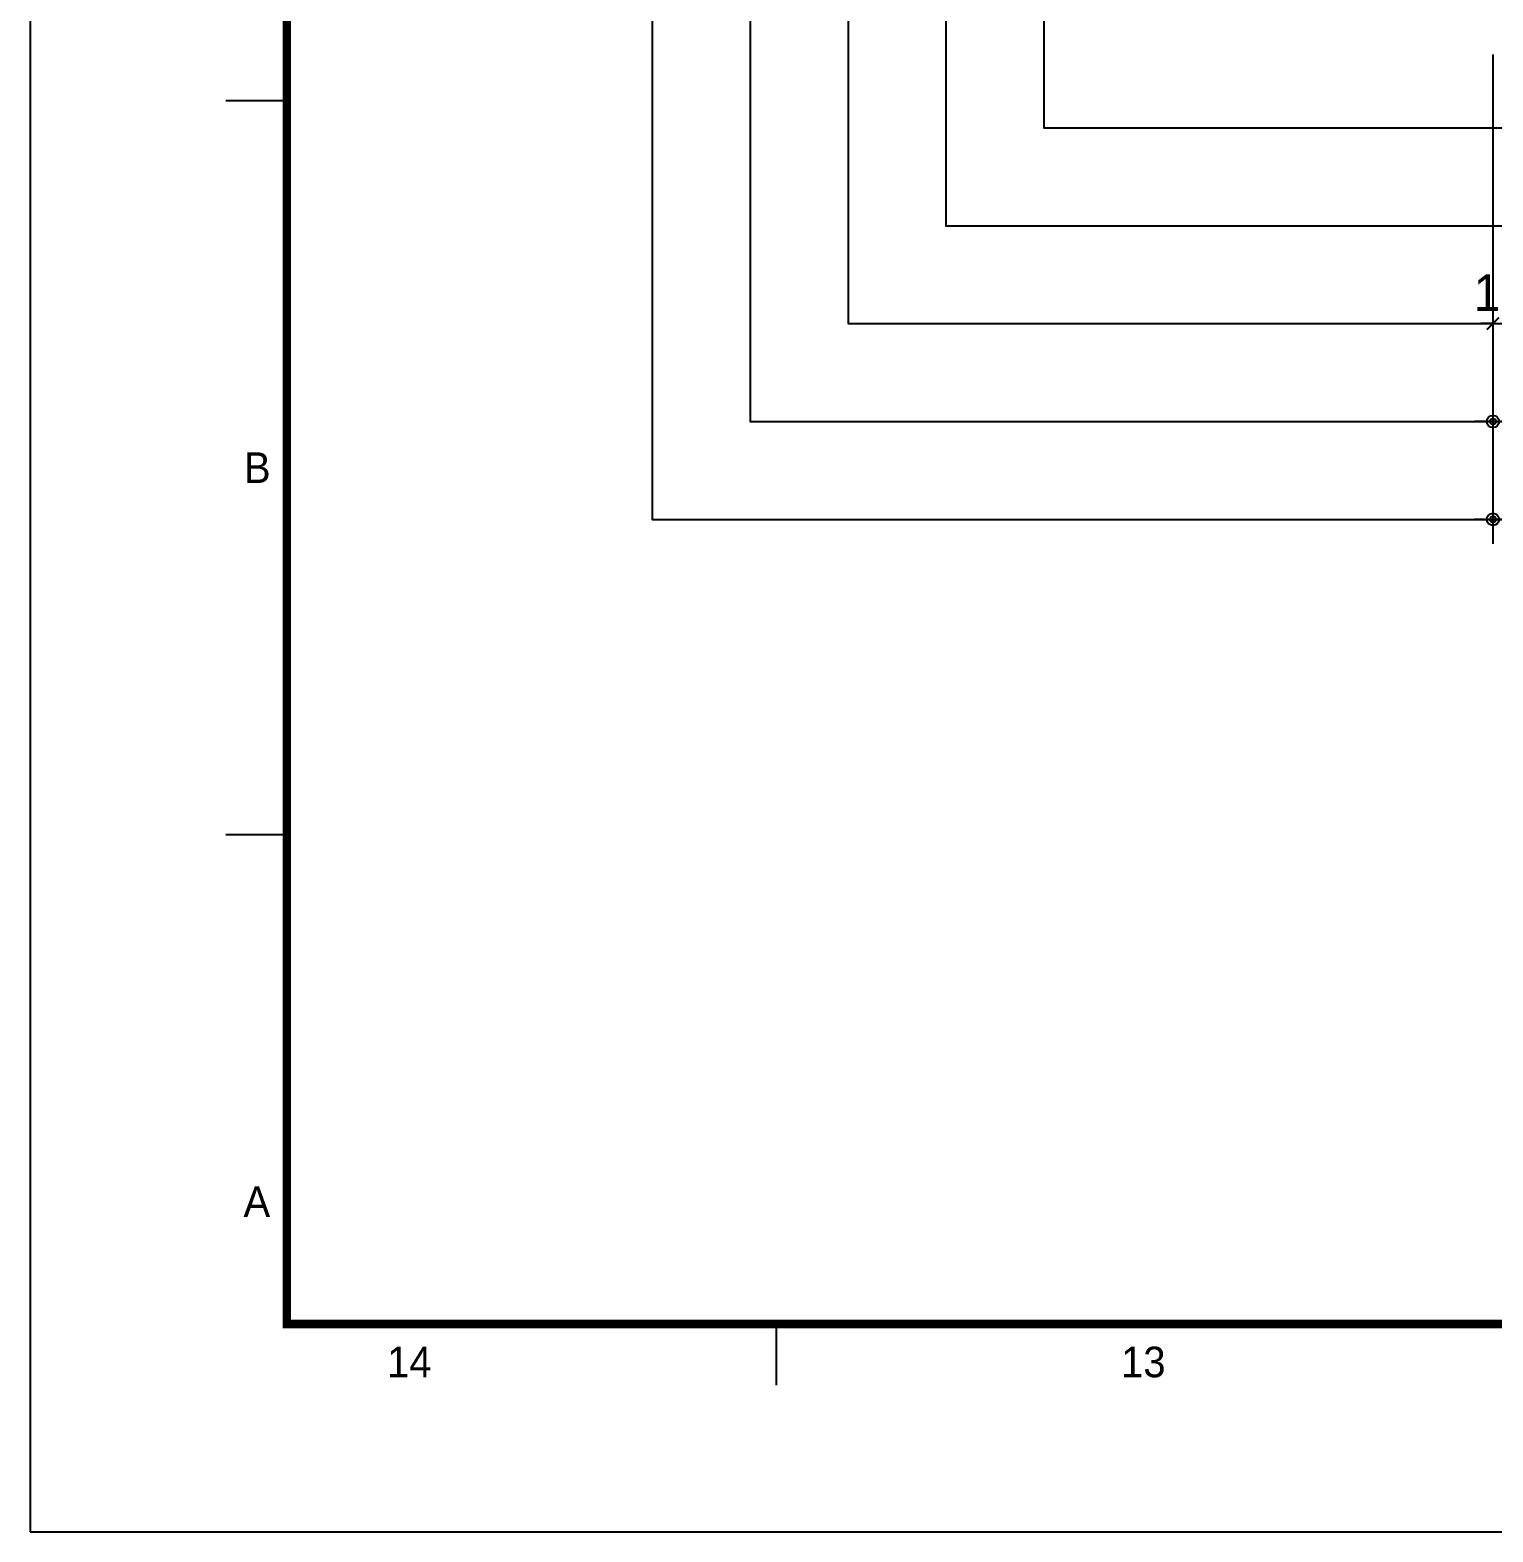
# Model space of a CAD drawing. Header units: millimetres. Extents: x -24416 to 92204, y -190080 to 23760.
# Drawn here: x 50154 to 54937, y -71280 to -66369 of the extents above; entities that cross this region are included whole.
import ezdxf
from ezdxf.enums import TextEntityAlignment as Align

# ---------------------------------------------------------------- set-up
doc = ezdxf.new("R2010")
doc.units = ezdxf.units.MM
doc.header["$LTSCALE"] = 50
doc.linetypes.add('AUDIT_D_220706163347-0', pattern=[0])
doc.layers.get('defpoints').update_dxf_attribs({"color": 139})
for name, color, linetype in [('AA-BORD-FORM', 7, 'Continuous'), ('AA-BORD-TEXT', 3, 'Continuous'), ('AA-XXXX-DIMS', 7, 'Continuous'), ('DIM', 7, 'AUDIT_D_220706163347-0')]:
    doc.layers.add(name, color=color, linetype=linetype)
doc.styles.add('HAUD01', font='Dotum.ttf')
doc.styles.add('맑은고딕', font='malgun.ttf', dxfattribs={"width": 0.9})
doc.dimstyles.new('DIM_40', dxfattribs={"dimscale": 40, "dimtxt": 3, "dimasz": 1, "dimexe": 2, "dimexo": 2, "dimgap": 1, "dimtad": 1, "dimdec": 0, "dimzin": 0, "dimdsep": 46, "dimtxsty": '맑은고딕', "dimblk1": 'DIMDOT', "dimblk2": 'DIMDOT', "dimsah": 1, "dimcen": 0.09, "dimdle": 2, "dimclrd": 7, "dimclre": 7, "dimclrt": 3, "dimadec": 0, "dimazin": 0, "dimtfac": 1, "dimtdec": 0, "dimtix": 1, "dimtmove": 2, "dimatfit": 3, "dimldrblk": 'DIMDOT', "dimfxl": 2, "dimtolj": 1, "dimtzin": 0, "dimarcsym": 0})
doc.dimstyles.new('MCDIM_40', dxfattribs={"dimscale": 40, "dimtxt": 3, "dimasz": 1, "dimexe": 2, "dimexo": 2, "dimgap": 1, "dimtad": 1, "dimdec": 0, "dimzin": 0, "dimdsep": 46, "dimtxsty": '맑은고딕', "dimblk1": 'ARCHTICK', "dimblk2": 'ARCHTICK', "dimsah": 1, "dimcen": 0.09, "dimdle": 2, "dimclrd": 7, "dimclre": 7, "dimclrt": 3, "dimadec": 0, "dimazin": 0, "dimtfac": 1, "dimtdec": 0, "dimtix": 1, "dimtmove": 2, "dimatfit": 3, "dimldrblk": 'ARCHTICK', "dimfxl": 1, "dimtolj": 1, "dimtzin": 0, "dimarcsym": 0})

# ---------------------------------------------------------------- blocks, each defined once
blk = doc.blocks.new('XR-FORM 청주월명')
at = {"layer": 'AA-BORD-FORM', "color": 2}
for p, q in [((21, 117), (16, 117)), ((21, 57), (16, 57)), ((61, 17), (61, 12))]:
    blk.add_line(p, q, dxfattribs=at)
at = {"layer": 'AA-BORD-FORM', "color": 1}
blk.add_lwpolyline([(0, 0), (841, 0), (841, 594), (0, 594)], close=True, dxfattribs=at)
at = {"layer": 'AA-BORD-FORM', "color": 2, "const_width": 0.682}
blk.add_lwpolyline([(21, 17), (21, 577), (821, 577), (821, 17)], close=True, dxfattribs=at)
at = {"layer": 'AA-BORD-TEXT', "color": 7, "style": 'HAUD01'}
for s, p in [('B', (18.58, 87)), ('A', (18.54, 27)), ('14', (31, 13.9)), ('13', (91, 13.9))]:
    blk.add_text(s, height=2.5, dxfattribs=at).set_placement(p, align=Align.MIDDLE_CENTER)
blk = doc.blocks.new('DIMDOT')
at = {"layer": 'AA-XXXX-DIMS'}
for p, q in [((0, -1.5), (0, 1.5)), ((-1.5, 0), (1.5, 0))]:
    blk.add_line(p, q, dxfattribs=at)
for radius in [0.5, 0.25]:
    blk.add_circle((0, 0), radius, dxfattribs=at)
blk = doc.blocks.new('*D488')
at = {"layer": 'defpoints', "color": 0, "transparency": 16777216}
for p in [(7869.9, -90129), (22769.9, -90129), (22769.9, -91729)]:
    blk.add_point(p, dxfattribs=at)
at = {"layer": 'DIM', "color": 7, "lineweight": -2, "transparency": 16777216}
for p, q in [((7869.9, -90209), (7869.9, -91809)), ((22769.9, -90209), (22769.9, -91809)), ((7909.9, -91729), (22729.9, -91729))]:
    blk.add_line(p, q, dxfattribs=at)
at = {"layer": 'DIM', "color": 7, "lineweight": -2, "transparency": 16777216, "xscale": 40, "yscale": 40, "zscale": 40, "rotation": 180}
blk.add_blockref('DIMDOT', (7869.9, -91729), dxfattribs=at)
at = {"layer": 'DIM', "color": 7, "lineweight": -2, "transparency": 16777216, "xscale": 40, "yscale": 40, "zscale": 40}
blk.add_blockref('DIMDOT', (22769.9, -91729), dxfattribs=at)
at = {"layer": 'DIM', "color": 3, "transparency": 16777216, "insert": (15319.9, -91628.9), "char_height": 120, "attachment_point": 5, "style": 'HAUD01'}
blk.add_mtext('\\A1;14900', dxfattribs=at)
blk = doc.blocks.new('*D489')
at = {"layer": 'defpoints', "color": 0, "transparency": 16777216}
for p in [(7869.9, -90129), (11064.9, -90129), (11064.9, -91409)]:
    blk.add_point(p, dxfattribs=at)
at = {"layer": 'DIM', "color": 7, "lineweight": -2, "transparency": 16777216}
for p, q in [((7869.9, -90209), (7869.9, -91489)), ((11064.9, -90209), (11064.9, -91489)), ((7909.9, -91409), (11024.9, -91409))]:
    blk.add_line(p, q, dxfattribs=at)
at = {"layer": 'DIM', "color": 7, "lineweight": -2, "transparency": 16777216, "xscale": 40, "yscale": 40, "zscale": 40, "rotation": 180}
blk.add_blockref('DIMDOT', (7869.9, -91409), dxfattribs=at)
at = {"layer": 'DIM', "color": 7, "lineweight": -2, "transparency": 16777216, "xscale": 40, "yscale": 40, "zscale": 40}
blk.add_blockref('DIMDOT', (11064.9, -91409), dxfattribs=at)
at = {"layer": 'DIM', "color": 3, "transparency": 16777216, "insert": (9467.4, -91308.9), "char_height": 120, "attachment_point": 5, "style": 'HAUD01'}
blk.add_mtext('\\A1;3195', dxfattribs=at)
blk = doc.blocks.new('_ArchTick')
at = {"color": 0, "linetype": 'ByBlock', "const_width": 0.15}
blk.add_lwpolyline([(-0.5, -0.5), (0.5, 0.5)], dxfattribs=at)
blk = doc.blocks.new('*D493')
at = {"layer": 'defpoints', "color": 0, "transparency": 16777216}
for p in [(7869.9, -90129), (8004.9, -90129), (8004.9, -91089)]:
    blk.add_point(p, dxfattribs=at)
at = {"layer": 'DIM', "color": 7, "lineweight": -2, "transparency": 16777216}
for p, q in [((7869.9, -90209), (7869.9, -91169)), ((8004.9, -90209), (8004.9, -91169)), ((7869.9, -91089), (7829.9, -91089)), ((7869.9, -91089), (8004.9, -91089)), ((8004.9, -91089), (8044.9, -91089))]:
    blk.add_line(p, q, dxfattribs=at)
at = {"layer": 'DIM', "color": 7, "lineweight": -2, "transparency": 16777216, "xscale": 40, "yscale": 40, "zscale": 40}
blk.add_blockref('_ArchTick', (7869.9, -91089), dxfattribs=at)
at = {"layer": 'DIM', "color": 7, "lineweight": -2, "transparency": 16777216, "xscale": 40, "yscale": 40, "zscale": 40, "rotation": 180}
blk.add_blockref('_ArchTick', (8004.9, -91089), dxfattribs=at)
at = {"layer": 'DIM', "color": 3, "transparency": 16777216, "insert": (7937.4, -90988.9), "char_height": 120, "attachment_point": 5, "style": 'HAUD01'}
blk.add_mtext('\\A1;135', dxfattribs=at)
blk = doc.blocks.new('DIM-1108')
at = {"layer": 'DIM'}
for base, p2, dimstyle, override, picture, middle in [((8004.9, -91089), (8004.9, -90129), 'MCDIM_40', {"dimtxsty": 'HAUD01'}, '*D493', (7937.4, -90988.9)), ((22769.9, -91729), (22769.9, -90129), 'DIM_40', {"dimscale": 40, "dimtxsty": 'HAUD01'}, '*D488', (15319.9, -91628.9)), ((11064.9, -91409), (11064.9, -90129), 'DIM_40', {"dimscale": 40, "dimtxsty": 'HAUD01'}, '*D489', (9467.4, -91308.9))]:
    dim = blk.add_linear_dim(base=base, p1=(7869.9, -90129), p2=p2, angle=180, dimstyle=dimstyle, override=override, dxfattribs=at)
    dim.commit()
    dim.dimension.update_dxf_attribs({"geometry": picture, "text_midpoint": middle})

msp = doc.modelspace()

# ---------------------------------------------------------------- linework, layer by layer
at = {"layer": 'defpoints'}
for points in [[(52188.5, -51269.2), (52188.5, -67969), (72037.1, -67969), (72037.1, -51269.2)], [(52508.5, -51589.2), (52508.5, -67649), (71717.1, -67649), (71717.1, -51589.2)], [(52828.5, -51909.2), (52828.5, -67329), (71397.1, -67329), (71397.1, -51909.2)], [(53148.5, -52229.2), (53148.5, -67009), (71077.1, -67009), (71077.1, -52229.2)], [(53468.5, -52549.2), (53468.5, -66689), (70757.1, -66689), (70757.1, -52549.2)]]:
    msp.add_lwpolyline(points, close=True, dxfattribs=at)

# ---------------------------------------------------------------- block references
msp.add_blockref('DIM-1108', (47067.2, 23760))
at = {"xscale": 40, "yscale": 40, "zscale": 40}
msp.add_blockref('XR-FORM 청주월명', (50153.9, -71280), dxfattribs=at)

doc.saveas('drawing.dxf')
